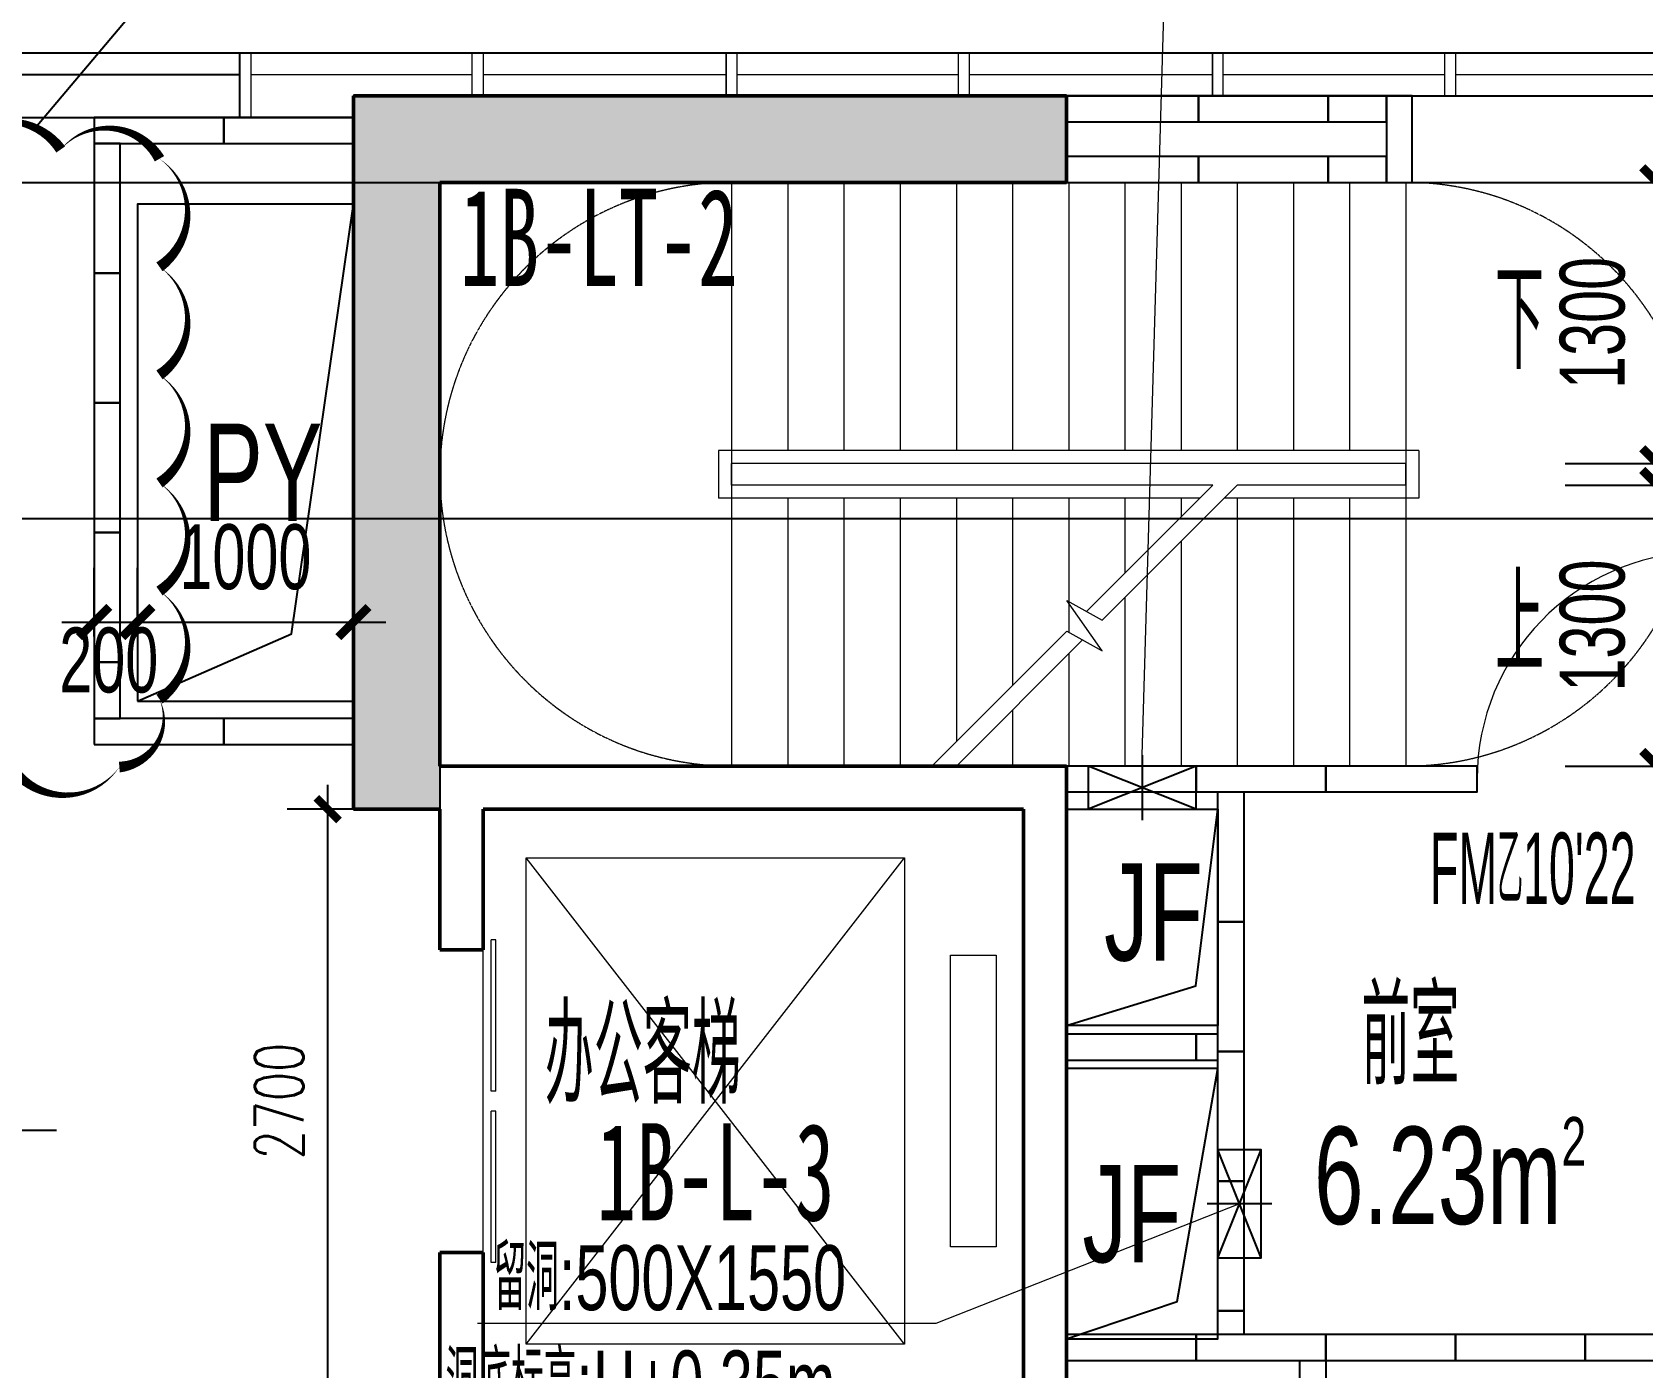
# Model space of a CAD drawing. Header units: millimetres. Extents: x 285006 to 3037698, y -2820855 to 192241.
# Drawn here: x 1035746 to 1043199, y -2798039 to -2791860 of the extents above; entities that cross this region are included whole.
import ezdxf
from ezdxf.enums import TextEntityAlignment as Align
from ezdxf.xclip import XClip

# ---------------------------------------------------------------- set-up
doc = ezdxf.new("R2010")
doc.units = ezdxf.units.MM
doc.header["$XCLIPFRAME"] = 2
doc.header["$PDMODE"] = 35
doc.header["$PDSIZE"] = -0.1
doc.linetypes.add('CORE-1B-4F$0$DASH', pattern=[0.35, 0.25, -0.1])
for name, color, linetype, lineweight in [('$$$$ALC轻质隔墙', 1, 'Continuous', 25), ('CORE-1B-4F$0$A-DOOR', 142, 'Continuous', 18), ('CORE-1B-4F$0$A-FLOR-STRS', 13, 'Continuous', 18), ('CORE-1B-4F$0$A-FLOR-STRU', 4, 'Continuous', 25), ('CORE-1B-4F$0$A-FLOR-UNDR', 11, 'Continuous', 18), ('CORE-1B-4F$0$A-WALL', 2, 'Continuous', 50), ('DIM-1A1B-电梯尺寸$0$A-ANNO-DIMS', 73, 'Continuous', 18), ('DIM-1B-6F$0$A-ANNO-DIMS', 73, 'Continuous', 18), ('DOOR-1B-IDEN-HXT$0$A-DOOR-FIRE', 142, 'Continuous', 18), ('EXWALL-1B-6F$0$A-WALL-GLAZ', 142, 'Continuous', 18), ('VERT-IDEN-1B-4F$0$A-ANNO-LEVL', 130, 'Continuous', 25), ('VERT-IDEN-1B-4F$0$A-ANNO-TEXT', 7, 'Continuous', 25), ('VERT-IDEN-1B-4F$0$A-COND-IDEN-TEXT', 11, 'Continuous', 18), ('VERT-IDEN-1B-4F$0$A-EVTR-IDEN', 7, 'Continuous', 25), ('VERT-IDEN-1B-4F$0$A-FLOR-STRS', 13, 'Continuous', 18), ('VERT-IDEN-1B-4F$0$A-ROOM-IDEN', 7, 'Continuous', 25), ('VERT-IDEN-1B-4F$0$mianji', 11, 'Continuous', 18), ('结构留洞-1#AB-6F$0$A-HOLE', 140, 'Continuous', 25)]:
    doc.layers.add(name, color=color, linetype=linetype, lineweight=lineweight)
for name, color, linetype in [('20230731变更修改', 41, 'Continuous'), ('___', 4, 'Continuous'), ('COL-1A1B-4~12$0$S-PUB-COL', 6, 'Continuous'), ('COL-1A1B-4~12$0$S-PUB-COLHATCH', 8, 'Continuous')]:
    doc.layers.add(name, color=color, linetype=linetype)
doc.styles.add('CCD_DIM', font='archs.shx', dxfattribs={"width": 0.7})
doc.styles.add('DIM-1A1B-电梯尺寸$0$dim_font', font='simplex.shx', dxfattribs={"width": 0.7})
doc.styles.add('DIM-1B-6F$0$HYGB2014', font='hygbsz.shx', dxfattribs={"width": 0.7, "bigfont": 'hygbhz.shx'})
doc.styles.add('DOOR-1B-IDEN-HXT$0$HYGB2014', font='hygbsz.shx', dxfattribs={"width": 0.7, "bigfont": 'hygbhz.shx'})
doc.styles.add('VERT-IDEN-1B-4F$0$HYGB2014', font='hygbsz.shx', dxfattribs={"width": 0.7, "bigfont": 'hygbhz.shx'})
doc.styles.add('VERT-IDEN-1B-4F$0$HYHT', font='simhei.ttf', dxfattribs={"width": 0.75})
doc.dimstyles.new('DIM-1A1B-电梯尺寸$0$DIMN75', dxfattribs={"dimscale": 0.75, "dimtxt": 300, "dimasz": 100, "dimexe": 250, "dimexo": 300, "dimgap": 0, "dimtad": 0, "dimdec": 0, "dimzin": 0, "dimdsep": 46, "dimtxsty": 'DIM-1A1B-电梯尺寸$0$dim_font', "dimblk": 'DIM-1A1B-电梯尺寸$0$_archtick', "dimcen": 0.09, "dimdle": 150, "dimclrt": 7, "dimazin": 0, "dimtfac": 1, "dimtdec": 0, "dimtix": 1, "dimtmove": 2, "dimatfit": 3, "dimfxl": 1, "dimtvp": 1, "dimtolj": 1, "dimtzin": 0, "dimarcsym": 0})
doc.dimstyles.new('DIM-1B-6F$0$DIMN', dxfattribs={"dimtxt": 300, "dimasz": 100, "dimexe": 250, "dimexo": 300, "dimgap": 0, "dimtad": 0, "dimdec": 0, "dimzin": 0, "dimdsep": 46, "dimtxsty": 'DIM-1B-6F$0$HYGB2014', "dimblk": 'DIM-1B-6F$0$_archtick', "dimcen": 0.09, "dimdle": 150, "dimclrt": 7, "dimazin": 0, "dimtfac": 1, "dimtdec": 0, "dimtix": 1, "dimtmove": 2, "dimatfit": 3, "dimfxl": 1, "dimtvp": 1, "dimtolj": 1, "dimtzin": 0, "dimarcsym": 0})

# ---------------------------------------------------------------- blocks, each defined once
blk = doc.blocks.new('结构留洞-1#AB-6F')
at = {"layer": 'Defpoints'}
blk.add_lwpolyline([(66600, 20800), (74800, 20800), (74800, 20900), (87300, 20900), (87300, 20800), (91100, 20800), (91100, 20900), (103000, 20900), (103000, 20800), (107150, 20800)], dxfattribs=at)
at = {"layer": '结构留洞-1#AB-6F$0$A-HOLE'}
for points in [[(90100, 18100), (91100, 18100), (91100, 20400), (90100, 20400)], [(95100, 16600), (94400, 16600), (94400, 17600), (95100, 17600)], [(94400, 15150), (95100, 15150), (95100, 16400), (94400, 16400)]]:
    blk.add_lwpolyline(points, close=True, dxfattribs=at)
for points in [[(90100, 18100), (90814, 18412), (91100, 20400)], [(94400, 16600), (94997.7, 16782.9), (95100, 17600)], [(94400, 15150), (94911.9, 15322.3), (95100, 16400)]]:
    blk.add_lwpolyline(points, dxfattribs=at)
blk = doc.blocks.new('EXWALL-1B-6F$0$幕墙-1125玻璃单元')
blk.add_line((-562.5, 100), (562.5, 100))
for points in [[(-612.5, 0), (-562.5, 0), (-562.5, 200), (-612.5, 200)], [(-562.5, 200), (562.5, 200), (562.5, 0), (-562.5, 0)], [(612.5, 0), (562.5, 0), (562.5, 200), (612.5, 200)]]:
    blk.add_lwpolyline(points, close=True)
blk = doc.blocks.new('EXWALL-1B-6F')
at = {"layer": 'EXWALL-1B-6F$0$A-WALL-GLAZ', "lineweight": -3}
for p, q in [((98333635, 18768822.1), (98374885, 18768822.1)), ((98358310, 18768522.1), (98358310, 18768822.1)), ((98357185, 18768722.1), (98358310, 18768722.1)), ((98355035, 18768522), (98358835, 18768522))]:
    blk.add_line(p, q, dxfattribs=at)
at = {"layer": 'EXWALL-1B-6F$0$A-WALL-GLAZ'}
for p, q in [((98358360, 18768722.1), (98359385, 18768722.1)), ((98360610, 18768722.1), (98361635, 18768722.1)), ((98362860, 18768722.1), (98363885, 18768722.1))]:
    blk.add_line(p, q, dxfattribs=at)
blk.add_lwpolyline([(98358360, 18768522.1), (98358310, 18768522.1), (98358310, 18768822.1), (98358360, 18768822.1)], close=True, dxfattribs=at)
at = {"layer": 'EXWALL-1B-6F$0$A-WALL-GLAZ', "xscale": -1, "rotation": 180}
for p in [(98359997.5, 18768822.1), (98362247.5, 18768822.1), (98364497.5, 18768822.1)]:
    blk.add_blockref('EXWALL-1B-6F$0$幕墙-1125玻璃单元', p, dxfattribs=at)
blk = doc.blocks.new('COL-1A1B-4~12')
at = {"layer": 'COL-1A1B-4~12$0$S-PUB-COLHATCH'}
blk.add_hatch(color=256, dxfattribs=at).paths.add_polyline_path([(98362135, 18768622.1), (98362135, 18768222.1), (98359235, 18768222.1), (98359235, 18765322.1), (98358835, 18765322.1), (98358835, 18768622.1)])
at = {"layer": 'COL-1A1B-4~12$0$S-PUB-COL', "lineweight": -3}
for p, q in [((98358835, 18765322.1), (98358835, 18768622.1)), ((98358835, 18768622.1), (98362135, 18768622.1)), ((98362135, 18768622.1), (98362135, 18768222.1)), ((98362135, 18768222.1), (98359235, 18768222.1)), ((98359235, 18768222.1), (98359235, 18765322.1)), ((98359235, 18765322.1), (98358835, 18765322.1))]:
    blk.add_line(p, q, dxfattribs=at)
blk = doc.blocks.new('CORE-1B-4F$0$$DORLIB2D$00000127')
at = {"color": 0}
for points in [[(-0.5333, 0.7949), (-0.5333, 0.6904)], [(-0.0333, 0.7949), (-0.5333, 0.7949)], [(-0.0333, 0.7949), (-0.0333, 0.6904)], [(0.5333, 0.7949), (0.0333, 0.7949)], [(0.0333, 0.7949), (0.0333, 0.6904)], [(0.5333, 0.7949), (0.5333, 0.6904)], [(-0.0333, 0.6904), (-0.5333, 0.6904)], [(0.5333, 0.6904), (0.0333, 0.6904)], [(0.5, 0.5), (-0.5, 0.5)]]:
    blk.add_lwpolyline(points, dxfattribs=at)
blk = doc.blocks.new('CORE-1B-4F$0$0110 adssfj')
at = {"layer": 'CORE-1B-4F$0$A-FLOR-STRS', "lineweight": 9}
for p, q in [((1200, 1125), (-550, 1125)), ((-550, 1125), (-550, -1125)), ((1200, 1125), (-550, -1125)), ((-550, 1125), (1200, -1125)), ((1200, -1125), (1200, 1125)), ((1625, 675), (1412.5, 675)), ((1412.5, 675), (1412.5, -675)), ((1625, -675), (1625, 675)), ((1412.5, -675), (1625, -675)), ((-550, -1125), (1200, -1125))]:
    blk.add_line(p, q, dxfattribs=at)
blk = doc.blocks.new('CORE-1B-4F$0$_A2ZXL-WUFENG DANSHAN')
for p, q in [((-0.5, 0), (-0.5, -0.9996)), ((-0.5, 0), (-0.4717, 0)), ((-0.4717, 0), (-0.4717, -0.9996)), ((-0.4717, -0.9996), (-0.5, -0.9996))]:
    blk.add_line(p, q)
blk.add_arc((-0.5, 0), 1, 271.62314, 0)
blk = doc.blocks.new('DIM-1A1B-电梯尺寸$0$_archtick')
at = {"const_width": 0.5}
blk.add_lwpolyline([(-0.7, -0.7), (0.7, 0.7)], dxfattribs=at)
blk = doc.blocks.new('*D604')
at = {"layer": 'Defpoints', "color": 0, "transparency": 16777216}
for p in [(98358715.9, 18765322.1), (98359446.1, 18765322.1), (98359446.1, 18762622.1)]:
    blk.add_point(p, dxfattribs=at)
at = {"layer": 'DIM-1A1B-电梯尺寸$0$A-ANNO-DIMS', "color": 0, "lineweight": -2, "transparency": 16777216}
for p, q in [((98358715.9, 18762509.6), (98358715.9, 18765434.6)), ((98359221.1, 18765322.1), (98358528.4, 18765322.1)), ((98359221.1, 18762622.1), (98358528.4, 18762622.1))]:
    blk.add_line(p, q, dxfattribs=at)
at = {"layer": 'DIM-1A1B-电梯尺寸$0$A-ANNO-DIMS', "color": 0, "lineweight": -2, "transparency": 16777216, "xscale": 75, "yscale": 75, "zscale": 75}
for p, rotation in [((98358715.9, 18765322.1), 90), ((98358715.9, 18762622.1), 270)]:
    blk.add_blockref('DIM-1A1B-电梯尺寸$0$_archtick', p, dxfattribs=dict(at, rotation=rotation))
at = {"layer": 'DIM-1A1B-电梯尺寸$0$A-ANNO-DIMS', "color": 7, "lineweight": -3, "transparency": 16777216, "insert": (98358490.9, 18763972.1), "char_height": 225, "attachment_point": 5, "rotation": 90, "style": 'DIM-1A1B-电梯尺寸$0$dim_font'}
blk.add_mtext('\\A1;2700', dxfattribs=at)
blk = doc.blocks.new('DIM-1B-6F$0$_archtick')
at = {"const_width": 0.4}
blk.add_lwpolyline([(-0.7, -0.7), (0.7, 0.7)], dxfattribs=at)
blk = doc.blocks.new('CCD_Dimension_Tick')
at = {"color": 0, "linetype": 'ByBlock'}
for p, q in [((-1.091, 0), (0, 0)), ((0, 0), (1.091, 0))]:
    blk.add_line(p, q, dxfattribs=at)
at = {"color": 0, "linetype": 'Continuous', "const_width": 0.608}
blk.add_lwpolyline([(-0.61, -0.61), (0.61, 0.61)], dxfattribs=at)
blk = doc.blocks.new('*D1549')
at = {"layer": '___', "color": 44, "lineweight": -2, "transparency": 16777216}
for p, q in [((858778.8, -1074646.6), (858778.8, -1074958.5)), ((859505.8, -1074646.6), (859505.8, -1074958.5)), ((858878.8, -1074808.5), (859405.8, -1074808.5))]:
    blk.add_line(p, q, dxfattribs=at)
at = {"layer": 'Defpoints', "color": 0, "transparency": 16777216}
for p in [(858778.8, -1074496.6, 0), (859505.8, -1074496.6, 0), (859505.8, -1074808.5), (1058082.7, -2814913.1), (1059207.7, -2814913.1), (1059207.7, -2816154.7)]:
    blk.add_point(p, dxfattribs=at)
at = {"layer": 'DIM-1B-6F$0$A-ANNO-DIMS', "color": 0, "lineweight": -2, "transparency": 16777216}
for p, q in [((1058082.7, -2815213.1), (1058082.7, -2816404.7)), ((1059207.7, -2815213.1), (1059207.7, -2816404.7)), ((1057932.7, -2816154.7), (1059357.7, -2816154.7))]:
    blk.add_line(p, q, dxfattribs=at)
at = {"layer": '___', "color": 44, "lineweight": -2, "transparency": 16777216, "xscale": 100, "yscale": 100, "zscale": 100}
for p, rotation in [((858778.8, -1074808.5), 180.0002028373054), ((859505.8, -1074808.5), 0.0002028373054437641)]:
    blk.add_blockref('CCD_Dimension_Tick', p, dxfattribs=dict(at, rotation=rotation))
at = {"layer": 'DIM-1B-6F$0$A-ANNO-DIMS', "color": 0, "lineweight": -2, "transparency": 16777216, "xscale": 100, "yscale": 100, "zscale": 100, "rotation": 180}
blk.add_blockref('DIM-1B-6F$0$_archtick', (1058082.7, -2816154.7), dxfattribs=at)
at = {"layer": 'DIM-1B-6F$0$A-ANNO-DIMS', "color": 0, "lineweight": -2, "transparency": 16777216, "xscale": 100, "yscale": 100, "zscale": 100}
blk.add_blockref('DIM-1B-6F$0$_archtick', (1059207.7, -2816154.7), dxfattribs=at)
at = {"layer": '___', "color": 50, "transparency": 16777216, "insert": (859142.3, -1074673.5), "char_height": 150, "attachment_point": 5, "rotation": 0.0002, "style": 'CCD_DIM'}
blk.add_mtext('\\A1;725', dxfattribs=at)
at = {"layer": 'DIM-1B-6F$0$A-ANNO-DIMS', "color": 7, "transparency": 16777216, "insert": (1058645.2, -2815854.7), "char_height": 300, "attachment_point": 5, "style": 'DIM-1B-6F$0$HYGB2014'}
blk.add_mtext('\\A1;1125', dxfattribs=at)
blk = doc.blocks.new('*D1550')
at = {"layer": '___', "color": 44, "lineweight": -2, "transparency": 16777216}
for p, q in [((854266.3, -1074646.6), (854266.3, -1075059.3)), ((856570.5, -1074646.6), (856570.5, -1075059.3)), ((856470.5, -1074909.3), (854366.3, -1074909.3))]:
    blk.add_line(p, q, dxfattribs=at)
at = {"layer": 'Defpoints', "color": 0, "transparency": 16777216}
for p in [(854266.3, -1074496.6, 0), (856570.5, -1074496.6, 0), (854266.3, -1074909.3), (1059207.7, -2814913.1), (1060332.7, -2814913.1), (1060332.7, -2816154.7)]:
    blk.add_point(p, dxfattribs=at)
at = {"layer": 'DIM-1B-6F$0$A-ANNO-DIMS', "color": 0, "lineweight": -2, "transparency": 16777216}
for p, q in [((1059207.7, -2815213.1), (1059207.7, -2816404.7)), ((1060332.7, -2815213.1), (1060332.7, -2816404.7)), ((1059057.7, -2816154.7), (1060482.7, -2816154.7))]:
    blk.add_line(p, q, dxfattribs=at)
at = {"layer": '___', "color": 44, "lineweight": -2, "transparency": 16777216, "xscale": 100, "yscale": 100, "zscale": 100, "rotation": 180}
blk.add_blockref('CCD_Dimension_Tick', (854266.3, -1074909.3), dxfattribs=at)
at = {"layer": '___', "color": 44, "lineweight": -2, "transparency": 16777216, "xscale": 100, "yscale": 100, "zscale": 100}
blk.add_blockref('CCD_Dimension_Tick', (856570.5, -1074909.3), dxfattribs=at)
at = {"layer": 'DIM-1B-6F$0$A-ANNO-DIMS', "color": 0, "lineweight": -2, "transparency": 16777216, "xscale": 100, "yscale": 100, "zscale": 100, "rotation": 180}
blk.add_blockref('DIM-1B-6F$0$_archtick', (1059207.7, -2816154.7), dxfattribs=at)
at = {"layer": 'DIM-1B-6F$0$A-ANNO-DIMS', "color": 0, "lineweight": -2, "transparency": 16777216, "xscale": 100, "yscale": 100, "zscale": 100}
blk.add_blockref('DIM-1B-6F$0$_archtick', (1060332.7, -2816154.7), dxfattribs=at)
at = {"layer": '___', "color": 50, "transparency": 16777216, "insert": (855418.4, -1074774.3), "char_height": 150, "attachment_point": 5, "style": 'CCD_DIM'}
blk.add_mtext('\\A1;2305', dxfattribs=at)
at = {"layer": 'DIM-1B-6F$0$A-ANNO-DIMS', "color": 7, "transparency": 16777216, "insert": (1059770.2, -2815854.7), "char_height": 300, "attachment_point": 5, "style": 'DIM-1B-6F$0$HYGB2014'}
blk.add_mtext('\\A1;1125', dxfattribs=at)
blk = doc.blocks.new('*D1551')
at = {"layer": '___', "color": 44, "lineweight": -2, "transparency": 16777216}
for p, q in [((855943.4, -1074646.6), (855943.4, -1074804.1)), ((856570.5, -1074646.6), (856570.5, -1074804.1)), ((856043.4, -1074654.1), (856470.5, -1074654.1))]:
    blk.add_line(p, q, dxfattribs=at)
at = {"layer": 'Defpoints', "color": 0, "transparency": 16777216}
for p in [(855943.4, -1074496.6, 0), (856570.5, -1074496.6, 0), (856570.5, -1074654.1), (1060332.7, -2814913.1), (1061457.7, -2814913.1), (1061457.7, -2816154.7)]:
    blk.add_point(p, dxfattribs=at)
at = {"layer": 'DIM-1B-6F$0$A-ANNO-DIMS', "color": 0, "lineweight": -2, "transparency": 16777216}
for p, q in [((1060332.7, -2815213.1), (1060332.7, -2816404.7)), ((1061457.7, -2815213.1), (1061457.7, -2816404.7)), ((1060182.7, -2816154.7), (1061607.7, -2816154.7))]:
    blk.add_line(p, q, dxfattribs=at)
at = {"layer": '___', "color": 44, "lineweight": -2, "transparency": 16777216, "xscale": 100, "yscale": 100, "zscale": 100, "rotation": 180}
blk.add_blockref('CCD_Dimension_Tick', (855943.4, -1074654.1), dxfattribs=at)
at = {"layer": '___', "color": 44, "lineweight": -2, "transparency": 16777216, "xscale": 100, "yscale": 100, "zscale": 100}
blk.add_blockref('CCD_Dimension_Tick', (856570.5, -1074654.1), dxfattribs=at)
at = {"layer": 'DIM-1B-6F$0$A-ANNO-DIMS', "color": 0, "lineweight": -2, "transparency": 16777216, "xscale": 100, "yscale": 100, "zscale": 100, "rotation": 180}
blk.add_blockref('DIM-1B-6F$0$_archtick', (1060332.7, -2816154.7), dxfattribs=at)
at = {"layer": 'DIM-1B-6F$0$A-ANNO-DIMS', "color": 0, "lineweight": -2, "transparency": 16777216, "xscale": 100, "yscale": 100, "zscale": 100}
blk.add_blockref('DIM-1B-6F$0$_archtick', (1061457.7, -2816154.7), dxfattribs=at)
at = {"layer": '___', "color": 50, "transparency": 16777216, "insert": (856256.9, -1074519.1), "char_height": 150, "attachment_point": 5, "style": 'CCD_DIM'}
blk.add_mtext('\\A1;625', dxfattribs=at)
at = {"layer": 'DIM-1B-6F$0$A-ANNO-DIMS', "color": 7, "transparency": 16777216, "insert": (1060895.2, -2815854.7), "char_height": 300, "attachment_point": 5, "style": 'DIM-1B-6F$0$HYGB2014'}
blk.add_mtext('\\A1;1125', dxfattribs=at)
blk = doc.blocks.new('*D1475')
at = {"layer": 'Defpoints', "color": 0, "transparency": 16777216}
for p in [(1042540, -2793954.7), (1043267.2, -2793954.7), (1042540, -2795254.7)]:
    blk.add_point(p, dxfattribs=at)
at = {"layer": 'DIM-1B-6F$0$A-ANNO-DIMS', "color": 0, "lineweight": -2, "transparency": 16777216}
for p, q in [((1043267.2, -2795404.7), (1043267.2, -2793804.7)), ((1042840, -2793954.7), (1043517.2, -2793954.7)), ((1042840, -2795254.7), (1043517.2, -2795254.7))]:
    blk.add_line(p, q, dxfattribs=at)
at = {"layer": 'DIM-1B-6F$0$A-ANNO-DIMS', "color": 0, "lineweight": -2, "transparency": 16777216, "xscale": 100, "yscale": 100, "zscale": 100}
for p, rotation in [((1043267.2, -2793954.7), 90), ((1043267.2, -2795254.7), 270)]:
    blk.add_blockref('DIM-1B-6F$0$_archtick', p, dxfattribs=dict(at, rotation=rotation))
at = {"layer": 'DIM-1B-6F$0$A-ANNO-DIMS', "color": 7, "transparency": 16777216, "insert": (1042967.2, -2794604.7), "char_height": 300, "attachment_point": 5, "rotation": 90, "style": 'DIM-1B-6F$0$HYGB2014'}
blk.add_mtext('\\A1;1300', dxfattribs=at)
blk = doc.blocks.new('*D1476')
at = {"layer": 'Defpoints', "color": 0, "transparency": 16777216}
for p in [(1042540, -2793854.7), (1043267.2, -2793854.7), (1042540, -2793954.7)]:
    blk.add_point(p, dxfattribs=at)
at = {"layer": 'DIM-1B-6F$0$A-ANNO-DIMS', "color": 0, "lineweight": -2, "transparency": 16777216}
for p, q in [((1043267.2, -2794104.7), (1043267.2, -2793704.7)), ((1042840, -2793854.7), (1043517.2, -2793854.7)), ((1042840, -2793954.7), (1043517.2, -2793954.7))]:
    blk.add_line(p, q, dxfattribs=at)
at = {"layer": 'DIM-1B-6F$0$A-ANNO-DIMS', "color": 0, "lineweight": -2, "transparency": 16777216, "xscale": 100, "yscale": 100, "zscale": 100}
for p, rotation in [((1043267.2, -2793854.7), 90), ((1043267.2, -2793954.7), 270)]:
    blk.add_blockref('DIM-1B-6F$0$_archtick', p, dxfattribs=dict(at, rotation=rotation))
at = {"layer": 'DIM-1B-6F$0$A-ANNO-DIMS', "color": 7, "transparency": 16777216, "insert": (1043488.5, -2793904.7), "char_height": 300, "attachment_point": 5, "rotation": 90, "style": 'DIM-1B-6F$0$HYGB2014'}
blk.add_mtext('\\A1;100', dxfattribs=at)
blk = doc.blocks.new('*D1477')
at = {"layer": 'Defpoints', "color": 0, "transparency": 16777216}
for p in [(1042540, -2792554.7), (1043267.2, -2792554.7), (1042540, -2793854.7)]:
    blk.add_point(p, dxfattribs=at)
at = {"layer": 'DIM-1B-6F$0$A-ANNO-DIMS', "color": 0, "lineweight": -2, "transparency": 16777216}
for p, q in [((1043267.2, -2794004.7), (1043267.2, -2792404.7)), ((1042840, -2792554.7), (1043517.2, -2792554.7)), ((1042840, -2793854.7), (1043517.2, -2793854.7))]:
    blk.add_line(p, q, dxfattribs=at)
at = {"layer": 'DIM-1B-6F$0$A-ANNO-DIMS', "color": 0, "lineweight": -2, "transparency": 16777216, "xscale": 100, "yscale": 100, "zscale": 100}
for p, rotation in [((1043267.2, -2792554.7), 90), ((1043267.2, -2793854.7), 270)]:
    blk.add_blockref('DIM-1B-6F$0$_archtick', p, dxfattribs=dict(at, rotation=rotation))
at = {"layer": 'DIM-1B-6F$0$A-ANNO-DIMS', "color": 7, "transparency": 16777216, "insert": (1042967.2, -2793204.7), "char_height": 300, "attachment_point": 5, "rotation": 90, "style": 'DIM-1B-6F$0$HYGB2014'}
blk.add_mtext('\\A1;1300', dxfattribs=at)
blk = doc.blocks.new('*D1485')
at = {"layer": 'Defpoints', "color": 0, "transparency": 16777216}
for p in [(1036232.7, -2794588.5), (1036032.7, -2794954.7), (1036232.7, -2794954.7)]:
    blk.add_point(p, dxfattribs=at)
at = {"layer": 'DIM-1B-6F$0$A-ANNO-DIMS', "color": 0, "lineweight": -2, "transparency": 16777216}
for p, q in [((1036032.7, -2794654.7), (1036032.7, -2794338.5)), ((1036232.7, -2794654.7), (1036232.7, -2794338.5)), ((1035882.7, -2794588.5), (1036382.7, -2794588.5))]:
    blk.add_line(p, q, dxfattribs=at)
at = {"layer": 'DIM-1B-6F$0$A-ANNO-DIMS', "color": 0, "lineweight": -2, "transparency": 16777216, "xscale": 100, "yscale": 100, "zscale": 100, "rotation": 180}
blk.add_blockref('DIM-1B-6F$0$_archtick', (1036032.7, -2794588.5), dxfattribs=at)
at = {"layer": 'DIM-1B-6F$0$A-ANNO-DIMS', "color": 0, "lineweight": -2, "transparency": 16777216, "xscale": 100, "yscale": 100, "zscale": 100}
blk.add_blockref('DIM-1B-6F$0$_archtick', (1036232.7, -2794588.5), dxfattribs=at)
at = {"layer": 'DIM-1B-6F$0$A-ANNO-DIMS', "color": 7, "transparency": 16777216, "insert": (1036100.5, -2794766.2), "char_height": 300, "attachment_point": 5, "style": 'DIM-1B-6F$0$HYGB2014'}
blk.add_mtext('\\A1;200', dxfattribs=at)
blk = doc.blocks.new('*D1486')
at = {"layer": 'Defpoints', "color": 0, "transparency": 16777216}
for p in [(1037232.7, -2794588.5), (1036232.7, -2794954.7), (1037232.7, -2794954.7)]:
    blk.add_point(p, dxfattribs=at)
at = {"layer": 'DIM-1B-6F$0$A-ANNO-DIMS', "color": 0, "lineweight": -2, "transparency": 16777216}
for p, q in [((1036232.7, -2794654.7), (1036232.7, -2794338.5)), ((1037232.7, -2794654.7), (1037232.7, -2794338.5)), ((1036082.7, -2794588.5), (1037382.7, -2794588.5))]:
    blk.add_line(p, q, dxfattribs=at)
at = {"layer": 'DIM-1B-6F$0$A-ANNO-DIMS', "color": 0, "lineweight": -2, "transparency": 16777216, "xscale": 100, "yscale": 100, "zscale": 100, "rotation": 180}
blk.add_blockref('DIM-1B-6F$0$_archtick', (1036232.7, -2794588.5), dxfattribs=at)
at = {"layer": 'DIM-1B-6F$0$A-ANNO-DIMS', "color": 0, "lineweight": -2, "transparency": 16777216, "xscale": 100, "yscale": 100, "zscale": 100}
blk.add_blockref('DIM-1B-6F$0$_archtick', (1037232.7, -2794588.5), dxfattribs=at)
at = {"layer": 'DIM-1B-6F$0$A-ANNO-DIMS', "color": 7, "transparency": 16777216, "insert": (1036732.7, -2794288.5), "char_height": 300, "attachment_point": 5, "style": 'DIM-1B-6F$0$HYGB2014'}
blk.add_mtext('\\A1;1000', dxfattribs=at)
blk = doc.blocks.new('VERT-IDEN-1B-4F')
at = {"layer": 'VERT-IDEN-1B-4F$0$A-ANNO-LEVL'}
blk.add_lwpolyline([(98356677.7, 18763837), (98356227.7, 18763387), (98355777.7, 18763837), (98357461.5, 18763837)], dxfattribs=at)
at = {"layer": 'VERT-IDEN-1B-4F$0$A-COND-IDEN-TEXT'}
for points in [[(98362485, 18765572.1), (98362622, 18770270.1), (98365292.1, 18770270.1)], [(98362935, 18763497.1), (98361529.8, 18762943.4), (98359409.4, 18762943.4)]]:
    blk.add_lwpolyline(points, dxfattribs=at)
at = {"layer": 'VERT-IDEN-1B-4F$0$A-ANNO-TEXT', "style": 'VERT-IDEN-1B-4F$0$HYGB2014', "width": 0.7}
for s, p in [('留洞:500X1550', (98359483.4, 18763154.9)), ('洞底标高:H+0.35m', (98359261.6, 18762668.2))]:
    blk.add_text(s, height=300, dxfattribs=at).set_placement(p, align=Align.MIDDLE_LEFT)
at = {"layer": 'VERT-IDEN-1B-4F$0$A-EVTR-IDEN', "lineweight": -3, "style": 'VERT-IDEN-1B-4F$0$HYHT', "width": 0.6}
for s, p in [('1B-LT-2', (98359327.7, 18767742.7)), ('1B-L-3', (98359959.4, 18763419.9))]:
    blk.add_text(s, height=450, dxfattribs=at).set_placement(p)
at = {"layer": 'VERT-IDEN-1B-4F$0$A-FLOR-STRS', "style": 'VERT-IDEN-1B-4F$0$HYGB2014', "width": 0.7}
for s, p in [('下', (98364231.6, 18767584.1)), ('上', (98364231.6, 18766180.4))]:
    blk.add_text(s, height=450, dxfattribs=at).set_placement(p, align=Align.MIDDLE_CENTER)
at = {"layer": 'VERT-IDEN-1B-4F$0$A-ROOM-IDEN', "lineweight": -3, "style": 'VERT-IDEN-1B-4F$0$HYGB2014', "width": 0.7}
for s, p in [('PY', (98358141.2, 18766656.1)), ('JF', (98362308.6, 18764622.3)), ('前室', (98363499.1, 18764047.8)), ('办公客梯', (98359720.4, 18763960.3)), ('JF', (98362208.4, 18763226.6))]:
    blk.add_text(s, height=450, dxfattribs=at).set_placement(p)
at = {"layer": 'VERT-IDEN-1B-4F$0$mianji', "insert": (98363909.8, 18763647.6), "char_height": 450, "attachment_point": 5, "style": 'VERT-IDEN-1B-4F$0$HYGB2014'}
blk.add_mtext('\\A1;6.23m{\\H0.5x;\\S2^ ;}', dxfattribs=at)
blk = doc.blocks.new('A$C008C76B7')
at = {"layer": '$$$$ALC轻质隔墙'}
for points in [[(19200, 280), (19810, 280), (19810, 400), (19200, 400), (19200, 280)], [(19810, 280), (20410, 280), (20410, 400), (19810, 400), (19810, 280)], [(20410, 280), (20680, 280), (20680, 400), (20410, 400), (20410, 280)], [(20800, 400), (20680, 400), (20680, 0), (20800, 0), (20800, 400)], [(14700, 179.9), (15300, 179.9), (15300, 299.9), (14700, 299.9), (14700, 179.9)], [(15300, 179.9), (15900, 179.9), (15900, 299.9), (15300, 299.9), (15300, 179.9)], [(14700, 179.9), (14700, -420.1), (14820, -420.1), (14820, 179.9), (14700, 179.9)], [(19200, 0), (19810, 0), (19810, 120), (19200, 120), (19200, 0)], [(19810, 0), (20410, 0), (20410, 120), (19810, 120), (19810, 0)], [(20410, 0), (20680, 0), (20680, 120), (20410, 120), (20410, 0)], [(14700, -420.1), (14700, -1020.1), (14820, -1020.1), (14820, -420.1), (14700, -420.1)], [(14700, -1020.1), (14700, -1620.1), (14820, -1620.1), (14820, -1020.1), (14700, -1020.1)], [(14700, -1620.1), (14700, -2220.1), (14820, -2220.1), (14820, -1620.1), (14700, -1620.1)], [(14700, -2220.1), (14700, -2480), (14820, -2480), (14820, -2220.1), (14700, -2220.1)], [(14700, -2600), (15300, -2600), (15300, -2480), (14700, -2480), (14700, -2600)], [(15300, -2600), (15900, -2600), (15900, -2480), (15300, -2480), (15300, -2600)], [(19200, -2820), (19800, -2820), (19800, -2700), (19200, -2700), (19200, -2820)], [(19800, -2820), (20400, -2820), (20400, -2700), (19800, -2700), (19800, -2820)], [(20400, -2820), (21100, -2820), (21100, -2700), (20400, -2700), (20400, -2820)], [(19200, -4060), (19800, -4060), (19800, -3940), (19200, -3940), (19200, -4060)], [(19800, -4060), (19900, -4060), (19900, -3940), (19800, -3940), (19800, -4060)], [(19200, -5449.9), (19800, -5449.9), (19800, -5329.9), (19200, -5329.9), (19200, -5449.9)], [(19800, -5449.9), (20400, -5449.9), (20400, -5329.9), (19800, -5329.9), (19800, -5449.9)], [(20400, -5449.9), (21000, -5449.9), (21000, -5329.9), (20400, -5329.9), (20400, -5449.9)], [(21000, -5449.9), (21600, -5449.9), (21600, -5329.9), (21000, -5329.9), (21000, -5449.9)], [(21600, -5449.9), (22200, -5449.9), (22200, -5329.9), (21600, -5329.9), (21600, -5449.9)]]:
    blk.add_lwpolyline(points, dxfattribs=at)
for points in [[(19900, -2820), (20020, -2820), (20020, -3420), (19900, -3420)], [(19900, -3420), (20020, -3420), (20020, -4020), (19900, -4020)], [(19900, -4020), (20020, -4020), (20020, -4620), (19900, -4620)], [(19900, -4620), (20020, -4620), (20020, -5220), (19900, -5220)], [(19900, -5220), (20020, -5220), (20020, -5329.9), (19900, -5329.9)], [(20280, -5449.9), (20400, -5449.9), (20400, -6150), (20280, -6150)]]:
    blk.add_lwpolyline(points, close=True, dxfattribs=at)
at = {"layer": 'Defpoints', "color": 0}
blk.add_lwpolyline([(0, 0), (27400, 0), (27400, -9200), (0, -9200)], close=True, dxfattribs=at)
blk = doc.blocks.new('DIM-1A1B-电梯尺寸')
at = {"layer": 'DIM-1A1B-电梯尺寸$0$A-ANNO-DIMS', "color": 73, "lineweight": -3}
dim = blk.add_linear_dim(base=(98358715.9, 18765322.1), p1=(98359446.1, 18762622.1), p2=(98359446.1, 18765322.1), angle=90, dimstyle='DIM-1A1B-电梯尺寸$0$DIMN75', dxfattribs=at)
dim.commit()
dim.dimension.update_dxf_attribs({"geometry": '*D604', "text_midpoint": (98358490.9, 18763972.1)})

msp = doc.modelspace()

# ---------------------------------------------------------------- linework, layer by layer
at = {"layer": '20230731变更修改'}
msp.add_lwpolyline([(1035760.3, -2792302), (1041525.6, -2785470.2), (1049360.2, -2785470.2)], dxfattribs=at)
msp.add_lwpolyline([(1033378.4, -2792402.1, 0, 50, -0.520567), (1033878.4, -2792402.1, 0, 50, -0.520567), (1034378.4, -2792402.1, 0, 50, -0.520567), (1034878.4, -2792402.1, 0, 50, -0.520567), (1035378.4, -2792402.1, 0, 50, -0.520567), (1035878.4, -2792402.1, 0, 50, -0.520567), (1036335.3, -2792445.3, 0, 50, -0.520567), (1036335.3, -2792945.3, 0, 50, -0.520567), (1036335.3, -2793445.3, 0, 50, -0.520567), (1036335.3, -2793945.3, 0, 50, -0.520567), (1036335.3, -2794445.3, 0, 50, -0.520567), (1036335.3, -2794945.3, 0, 50, -0.520567), (1036149.5, -2795259.5, 0, 50, -0.520567), (1035649.5, -2795259.5, 0, 50, -0.520567), (1035149.5, -2795259.5, 0, 50, -0.520567), (1034649.5, -2795259.5, 0, 50, -0.520567), (1034149.5, -2795259.5, 0, 50, -0.520567), (1033649.5, -2795259.5, 0, 50, -0.520567), (1033378.4, -2795030.6, 0, 50, -0.520567), (1033378.4, -2794530.6, 0, 50, -0.520567), (1033378.4, -2794030.6, 0, 50, -0.520567), (1033378.4, -2793530.6, 0, 50, -0.520567), (1033378.4, -2793030.6, 0, 50, -0.520567)], format="xyseb", close=True, dxfattribs=at)
at = {"layer": 'CORE-1B-4F$0$A-FLOR-STRU', "color": 1, "linetype": 'ByBlock'}
for p, q in [((1040882.7, -2795204.7), (1040882.7, -2795504.7)), ((1041482.7, -2797279.7), (1041182.7, -2797279.7))]:
    msp.add_line(p, q, dxfattribs=at)
at = {"layer": 'CORE-1B-4F$0$A-FLOR-STRU'}
for p, q in [((1041132.7, -2795454.7), (1040632.7, -2795254.7)), ((1041132.7, -2795254.7), (1040632.7, -2795454.7)), ((1041232.7, -2797529.7), (1041432.7, -2797029.7)), ((1041432.7, -2797529.7), (1041232.7, -2797029.7))]:
    msp.add_line(p, q, dxfattribs=at)
for points in [[(1041132.7, -2795454.7), (1041132.7, -2795254.7), (1040632.7, -2795254.7), (1040632.7, -2795454.7)], [(1041232.7, -2797529.7), (1041432.7, -2797529.7), (1041432.7, -2797029.7), (1041232.7, -2797029.7)]]:
    msp.add_lwpolyline(points, close=True, dxfattribs=at)
at = {"layer": 'CORE-1B-4F$0$A-FLOR-UNDR'}
for p, q in [((1038982.7, -2792554.7), (1038982.7, -2795254.7)), ((1039242.7, -2792554.7), (1039242.7, -2793794.7)), ((1039502.7, -2792554.7), (1039502.7, -2793794.7)), ((1039762.7, -2792554.7), (1039762.7, -2793794.7)), ((1040022.7, -2792554.7), (1040022.7, -2793794.7)), ((1040282.7, -2792554.7), (1040282.7, -2793794.7)), ((1040542.7, -2792554.7), (1040542.7, -2793794.7)), ((1040802.7, -2792554.7), (1040802.7, -2793794.7)), ((1041062.7, -2792554.7), (1041062.7, -2793794.7)), ((1041322.7, -2792554.7), (1041322.7, -2793794.7)), ((1041582.7, -2792554.7), (1041582.7, -2793794.7)), ((1041842.7, -2792554.7), (1041842.7, -2793794.7)), ((1042102.7, -2792554.7), (1042102.7, -2795254.7)), ((1042162.7, -2793794.7), (1038922.7, -2793794.7)), ((1038922.7, -2793794.7), (1038922.7, -2794014.7)), ((1042162.7, -2793794.7), (1042162.7, -2794014.7)), ((1038982.7, -2793954.7), (1038982.7, -2793854.7)), ((1042102.7, -2793854.7), (1038982.7, -2793854.7)), ((1042102.7, -2793954.7), (1042102.7, -2793854.7)), ((1041209.5, -2793954.7), (1038982.7, -2793954.7)), ((1040624.6, -2794539.6), (1041209.5, -2793954.7)), ((1042102.7, -2793954.7), (1041322.7, -2793954.7)), ((1041149.5, -2794014.7), (1038922.7, -2794014.7)), ((1039242.7, -2794014.7), (1039242.7, -2795254.7)), ((1039502.7, -2794014.7), (1039502.7, -2795254.7)), ((1039762.7, -2794014.7), (1039762.7, -2795254.7)), ((1040022.7, -2794014.7), (1040022.7, -2795141.5)), ((1040282.7, -2794014.7), (1040282.7, -2794881.5)), ((1040542.7, -2794014.7), (1040542.7, -2794634.8)), ((1040802.7, -2794014.7), (1040802.7, -2794361.5)), ((1041062.7, -2794014.7), (1041062.7, -2794101.5)), ((1042162.7, -2794014.7), (1041262.7, -2794014.7)), ((1041322.7, -2794014.7), (1041322.7, -2795254.7)), ((1041582.7, -2794014.7), (1041582.7, -2795254.7)), ((1041842.7, -2794014.7), (1041842.7, -2795254.7)), ((1041062.7, -2794214.7), (1041062.7, -2795254.7)), ((1040802.7, -2794474.7), (1040802.7, -2795254.7)), ((1040022.7, -2795254.7), (1040606.5, -2794670.9)), ((1040542.7, -2794734.7), (1040542.7, -2795254.7)), ((1040282.7, -2794994.7), (1040282.7, -2795254.7))]:
    msp.add_line(p, q, dxfattribs=at)
for points in [[(1040542.7, -2794604.7, 0, 70, 0), (1040192.7, -2794604.7, 0, 0, 0), (1038382.7, -2794604.7, 0, 0, 0), (1038382.7, -2793204.7, 0, 0, 0), (1042252.7, -2793204.7, 0, 0, 0)], [(1041062.7, -2794604.7, 0, 70, 0), (1041412.7, -2794604.7, 0, 0, 0), (1042252.7, -2794604.7, 0, 0, 0)]]:
    msp.add_lwpolyline(points, format="xyseb", dxfattribs=at)
for points in [[(1039909.5, -2795254.7), (1040534.2, -2794630), (1040696.9, -2794722), (1040534.2, -2794488.5), (1040696.9, -2794580.5), (1041322.7, -2793954.7)], [(1037832.7, -2797504.7), (1037832.7, -2798154.7), (1040332.7, -2798154.7), (1040332.7, -2795454.7), (1037832.7, -2795454.7), (1037832.7, -2796104.7)]]:
    msp.add_lwpolyline(points, dxfattribs=at)
at = {"layer": 'CORE-1B-4F$0$A-FLOR-UNDR', "linetype": 'CORE-1B-4F$0$DASH'}
for centre, start, end in [((1038982.7, -2793904.7), 90, 270), ((1042102.7, -2793904.7), 270, 90)]:
    msp.add_arc(centre, 1350, start, end, dxfattribs=at)
at = {"layer": 'CORE-1B-4F$0$A-WALL'}
for p, q in [((1040532.7, -2792154.7), (1037232.7, -2792154.7)), ((1037232.7, -2795454.7), (1037232.7, -2792154.7)), ((1040532.7, -2792154.7), (1040532.7, -2792554.7)), ((1040532.7, -2792554.7), (1037632.7, -2792554.7)), ((1037632.7, -2792554.7), (1037632.7, -2795254.7)), ((1040532.7, -2795254.7), (1037632.7, -2795254.7)), ((1040532.7, -2802154.7), (1040532.7, -2795254.7)), ((1037632.7, -2795454.7), (1037232.7, -2795454.7)), ((1037632.7, -2795454.7), (1037632.7, -2796104.7)), ((1037832.7, -2795454.7), (1037832.7, -2795954.7)), ((1037832.7, -2795454.7), (1037832.7, -2796104.7)), ((1040332.7, -2795454.7), (1037832.7, -2795454.7)), ((1040332.7, -2798154.7), (1040332.7, -2795454.7)), ((1037832.7, -2796104.7), (1037632.7, -2796104.7)), ((1037632.7, -2799004.7), (1037632.7, -2797504.7)), ((1037832.7, -2797504.7), (1037632.7, -2797504.7)), ((1037832.7, -2798154.7), (1037832.7, -2797504.7))]:
    msp.add_line(p, q, dxfattribs=at)
at = {"layer": 'Defpoints', "elevation": 0}
msp.add_lwpolyline([(1027752.4, -2736431.6), (1088455.4, -2736431.6), (1088455.4, -2794110.7), (1027752.4, -2794110.7)], close=True, dxfattribs=at)

# ---------------------------------------------------------------- block references
ref = msp.add_blockref('结构留洞-1#AB-6F', (946132.7, -2813054.7))
XClip(ref).set_block_clipping_path([(52000.000000149, -7800.0001855306), (130675.0000000149, 34249.9998144694)])
ref = msp.add_blockref('COL-1A1B-4~12', (-97321602.3, -21560776.8))
XClip(ref).set_block_clipping_path([(98319735.0140507817, 18739922.1058121212), (98398410.0140506476, 18781972.1058121212)])
ref = msp.add_blockref('DIM-1A1B-电梯尺寸', (-97321602.3, -21560776.8))
XClip(ref).set_block_clipping_path([(98319735.0140507817, 18739922.1058121212), (98398410.0140506476, 18781972.1058121212)])
for name, p in [('VERT-IDEN-1B-4F', (-97321602.3, -21560776.8)), ('EXWALL-1B-6F', (-97321602.3, -21560776.8)), ('A$C008C76B7', (1021332.7, -2792554.7))]:
    msp.add_blockref(name, p)
at = {"xscale": -1, "rotation": 180}
msp.add_blockref('CORE-1B-4F$0$0110 adssfj', (1038582.7, -2796804.7), dxfattribs=at)
at = {"layer": 'CORE-1B-4F$0$A-DOOR', "xscale": 1050, "yscale": 1050, "zscale": 2100, "rotation": 180}
msp.add_blockref('CORE-1B-4F$0$_A2ZXL-WUFENG DANSHAN', (1042957.7, -2795314.7), dxfattribs=at)
at = {"layer": 'CORE-1B-4F$0$A-DOOR', "linetype": 'ByBlock', "xscale": 1400, "yscale": 200, "zscale": -1500, "rotation": 270}
msp.add_blockref('CORE-1B-4F$0$$DORLIB2D$00000127', (1037732.7, -2796804.7), dxfattribs=at)

# ---------------------------------------------------------------- texts
at = {"layer": 'DOOR-1B-IDEN-HXT$0$A-DOOR-FIRE', "style": 'DOOR-1B-IDEN-HXT$0$HYGB2014', "width": 0.5}
msp.add_text("FM乙10'22", height=330, dxfattribs=at).set_placement((1042214.4, -2795727.7), align=Align.MIDDLE_LEFT)

# ---------------------------------------------------------------- dimensions: what is measured, and where the dimension line sits
at = {"layer": 'DIM-1B-6F$0$A-ANNO-DIMS'}
for p1, p2, distance, picture, middle in [((1060332.7, -2814913.1), (1061457.7, -2814913.1), -1241.6, '*D1551', (1060895.2, -2815854.7)), ((1059207.7, -2814913.1), (1060332.7, -2814913.1), -1241.6, '*D1550', (1059770.2, -2815854.7)), ((1058082.7, -2814913.1), (1059207.7, -2814913.1), -1241.6, '*D1549', (1058645.2, -2815854.7)), ((1042540, -2793854.7), (1042540, -2792554.7), -727.2, '*D1477', (1042967.2, -2793204.7)), ((1042540, -2795254.7), (1042540, -2793954.7), -727.2, '*D1475', (1042967.2, -2794604.7)), ((1036232.7, -2794954.7), (1037232.7, -2794954.7), 366.1, '*D1486', (1036732.7, -2794288.5))]:
    dim = msp.add_aligned_dim(p1=p1, p2=p2, distance=distance, dimstyle='DIM-1B-6F$0$DIMN', dxfattribs=at)
    dim.commit()
    dim.dimension.update_dxf_attribs({"geometry": picture, "text_midpoint": middle})
for base, p1, p2, angle, picture, middle in [((1043267.2, -2793854.7), (1042540, -2793954.7), (1042540, -2793854.7), 90, '*D1476', (1043488.5, -2793904.7)), ((1036232.7, -2794588.5), (1036032.7, -2794954.7), (1036232.7, -2794954.7), 0, '*D1485', (1036100.5, -2794766.2))]:
    dim = msp.add_linear_dim(base=base, p1=p1, p2=p2, angle=angle, dimstyle='DIM-1B-6F$0$DIMN', dxfattribs=at)
    dim.commit()
    dim.dimension.update_dxf_attribs({"geometry": picture, "text_midpoint": middle, "dimtype": 161})

doc.saveas('drawing.dxf')
